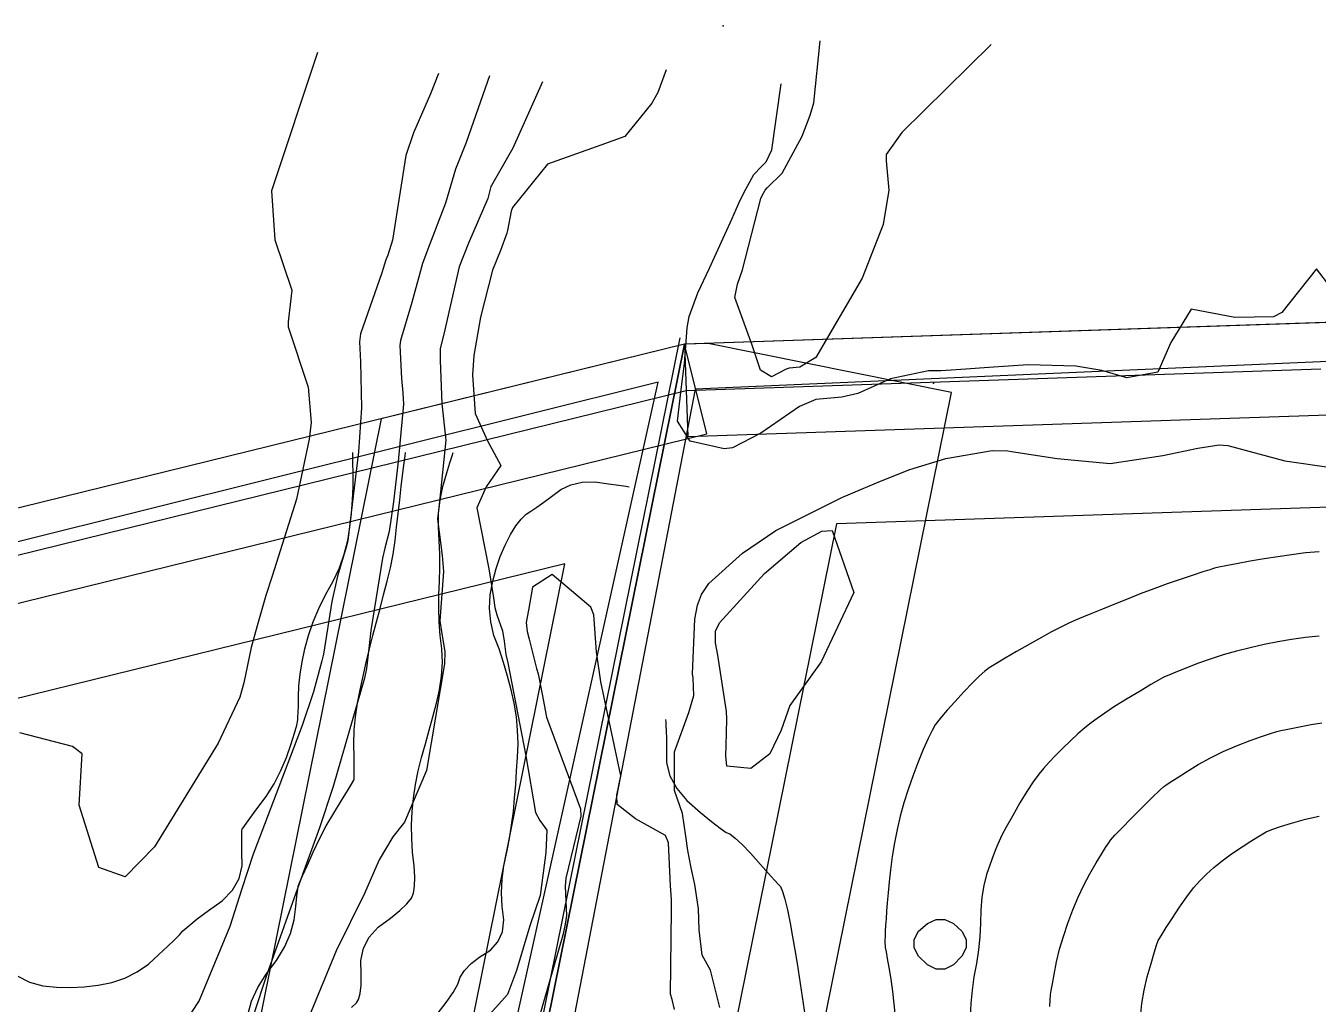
# Model space of a CAD drawing. Header units: feet. Extents: x 1308553 to 1309168, y 398316 to 398679.
# Drawn here: x 1308810.4 to 1308950.4, y 398573 to 398679 of the extents above; entities that cross this region are included whole.
import ezdxf

# ---------------------------------------------------------------- set-up
doc = ezdxf.new("R2010")
doc.units = ezdxf.units.FT
for name, color, linetype in [('C-DRNG-AREA', 150, 'CONTINUOUS'), ('C-PROP', 6, 'CONTINUOUS'), ('C-TOPO-MAJR', 32, 'CONTINUOUS'), ('C-TOPO-SPOT', 7, 'CONTINUOUS'), ('C-UTIL', 4, 'CONTINUOUS'), ('V-PROP-ESMT', 5, 'CONTINUOUS'), ('V-PROP-LINE', 7, 'CONTINUOUS')]:
    doc.layers.add(name, color=color, linetype=linetype)

msp = doc.modelspace()

# ---------------------------------------------------------------- linework, layer by layer
at = {"layer": 'C-DRNG-AREA'}
for points in [[(1308881.76, 398644.45), (1308849.91, 398486.82), (1308856.67, 398488.03), (1308867.89, 398489.84), (1308879.16, 398491.45), (1308890.45, 398492.87), (1308901.76, 398494.09), (1308913.1, 398495.12), (1308924.46, 398495.94), (1308935.82, 398496.57), (1309022.82, 398498.8), (1309019.31, 398649.1), (1308881.76, 398644.45)], [(1308666.49, 398591.52), (1308724.15, 398450.72), (1308736.02, 398455.33), (1308746.7, 398459.25), (1308757.45, 398462.99), (1308768.27, 398466.54), (1308779.15, 398469.9), (1308790.08, 398473.06), (1308801.06, 398476.04), (1308812.1, 398478.84), (1308823.19, 398481.43), (1308834.31, 398483.83), (1308845.47, 398486.03), (1308849.92, 398486.83), (1308881.77, 398644.46), (1308666.49, 398591.52)]]:
    msp.add_lwpolyline(points, close=True, dxfattribs=at)
at = {"layer": 'C-PROP'}
for points in [[(1308882.93, 398639.59), (1308854.02, 398489.67), (1308860.65, 398491.06), (1308871.57, 398493.23), (1308882.34, 398495.3), (1308892.83, 398497.27), (1308902.88, 398498.96), (1308912.58, 398500.09), (1308922.37, 398500.48), (1308932.63, 398500.42), (1309017.98, 398500.06), (1309015.95, 398645.4), (1308882.93, 398639.59)], [(1308670.34, 398588.33), (1308728, 398453.92), (1308739.64, 398458.78), (1308750, 398463.01), (1308760.21, 398467.16), (1308770.07, 398471.21), (1308779.33, 398474.9), (1308788.19, 398477.69), (1308797.56, 398479.62), (1308807.78, 398481.35), (1308818.5, 398483.17), (1308829.46, 398485.04), (1308840.55, 398486.88), (1308844.98, 398487.57), (1308878.93, 398640.35), (1308670.34, 398588.33)], [(1308898.24, 398625), (1308878.05, 398525.1), (1308896, 398525.56), (1309001.75, 398544.52), (1308999.79, 398628.43), (1308898.24, 398625)], [(1308682.01, 398574.74), (1308715.43, 398493.13), (1308780.67, 398504.85), (1308850.92, 398532.14), (1308868.81, 398620.68), (1308682.01, 398574.74)]]:
    msp.add_lwpolyline(points, close=True, dxfattribs=at)
for points in [[(1308775.31, 398613.18), (1308881.96, 398639.46), (1308950.7, 398641.79)], [(1308908.09, 398577.22), (1308907.12, 398578.15), (1308906.64, 398579.07), (1308906.64, 398579.97), (1308907.12, 398580.85), (1308908.09, 398581.71), (1308909.04, 398582.14), (1308909.99, 398582.14), (1308910.92, 398581.71), (1308911.84, 398580.85), (1308912.3, 398579.97), (1308912.3, 398579.07), (1308911.84, 398578.15), (1308910.92, 398577.22), (1308909.99, 398576.76), (1308909.04, 398576.76), (1308908.09, 398577.22)]]:
    msp.add_lwpolyline(points, dxfattribs=at)
at = {"layer": 'C-TOPO-MAJR'}
for points in [[(1308914.99, 398676.94), (1308905.32, 398667.41), (1308903.62, 398665), (1308903.62, 398664.31), (1308903.93, 398661.13), (1308903.31, 398657.43), (1308901.04, 398651.6), (1308896, 398643.01), (1308894.27, 398641.98), (1308893.13, 398641.86), (1308892.78, 398641.76), (1308891.2, 398640.92), (1308890.01, 398641.64), (1308889.1, 398644.35), (1308887.22, 398649.52), (1308887.52, 398650.98), (1308888.07, 398652.52), (1308890.06, 398660.23), (1308890.19, 398660.56), (1308890.51, 398661.15), (1308890.74, 398661.4), (1308892.36, 398662.98), (1308894.53, 398667.01), (1308895.38, 398669.28), (1308895.77, 398670.62), (1308896.47, 398677.32)], [(1308842.03, 398676.06), (1308837.02, 398661.06), (1308837.38, 398655.76), (1308839.23, 398650.33), (1308838.84, 398646.88), (1308838.85, 398646.35), (1308841, 398639.81), (1308841.33, 398635.97), (1308841.11, 398634.16), (1308839.74, 398627.66), (1308837.09, 398619.33), (1308836.41, 398617.25), (1308835.47, 398613.93), (1308834.82, 398611.59), (1308834.05, 398607.78), (1308833.61, 398606.21), (1308831.27, 398601.25), (1308824.36, 398590), (1308821.16, 398586.76), (1308818.34, 398587.77), (1308816.19, 398594.51), (1308816.51, 398600.09), (1308815.47, 398600.86), (1308809.76, 398602.36)], [(1308879.78, 398674.17), (1308878.88, 398671.73), (1308878.25, 398670.59), (1308875.3, 398666.95), (1308872.7, 398666.03), (1308866.94, 398663.98), (1308863.15, 398659.26), (1308862.99, 398658.88), (1308862.59, 398656.79), (1308862.53, 398656.49), (1308861.83, 398654.6), (1308860.97, 398652.49), (1308859.67, 398647.4), (1308858.97, 398643.25), (1308858.82, 398641.15), (1308859.1, 398636.95), (1308860.42, 398633.99), (1308861.88, 398631.32), (1308860.29, 398629), (1308859.29, 398626.74), (1308860.56, 398620.12), (1308861.08, 398616.99), (1308861.21, 398615.95), (1308861.43, 398615.14), (1308862.05, 398613.39), (1308862.23, 398612.27), (1308862.42, 398610.84), (1308862.62, 398609.93), (1308864.6, 398599.85), (1308865.65, 398593.71), (1308866.12, 398592.85), (1308866.85, 398591.8), (1308866.74, 398589.38), (1308866.3, 398585.81), (1308866.13, 398584.73), (1308865.01, 398581.43), (1308863.56, 398576.62), (1308862.59, 398573.99), (1308860.04, 398571.17)], [(1308855.13, 398673.8), (1308854.27, 398671.59), (1308852.43, 398667.35), (1308851.58, 398664.91), (1308850.14, 398655.72), (1308849.62, 398654.12), (1308849.42, 398653.59), (1308848.99, 398652.2), (1308846.68, 398645.58), (1308846.55, 398644.7), (1308846.67, 398642.56), (1308846.77, 398637.56), (1308846.46, 398632.81), (1308845.31, 398623.19), (1308845.16, 398622.57), (1308844.17, 398619.31), (1308843.58, 398616.57), (1308842.65, 398610.87), (1308842.5, 398610.15), (1308841.58, 398606.81), (1308840.37, 398603.14), (1308835.7, 398590.89), (1308835.06, 398589.21), (1308833.82, 398585.46), (1308832.5, 398581.37), (1308829.21, 398573.34), (1308827.61, 398570.92)], [(1308860.64, 398673.52), (1308859.68, 398670.75), (1308858.11, 398666.32), (1308856.98, 398663.42), (1308855.9, 398659.75), (1308853.97, 398654.76), (1308853.39, 398653.21), (1308852.25, 398648.97), (1308851.01, 398644.86), (1308850.94, 398644.33), (1308851.13, 398640.73), (1308851.27, 398639.19), (1308851.34, 398637.95), (1308850.74, 398631.74), (1308850.24, 398627.38), (1308849.78, 398624.17), (1308849.31, 398622.37), (1308849.04, 398621.29), (1308847.81, 398613.45), (1308847.56, 398611.48), (1308847.31, 398609.33), (1308847.11, 398608.27), (1308843.7, 398596.53), (1308842.23, 398592.05), (1308840.4, 398587.02), (1308836.52, 398576.19), (1308835.03, 398571.71)], [(1308866.4, 398672.89), (1308863.16, 398665.7), (1308860.86, 398661.66), (1308860.81, 398661.55), (1308860.46, 398660.23), (1308858.38, 398655.41), (1308857.36, 398652.83), (1308855.7, 398645.56), (1308855.34, 398644.14), (1308855.31, 398643.96), (1308855.3, 398642.73), (1308855.47, 398637.99), (1308855.92, 398634.07), (1308855.22, 398627.42), (1308855, 398625.51), (1308855.53, 398621.55), (1308855.68, 398619.83), (1308855.27, 398614.49), (1308855.45, 398613.35), (1308855.82, 398611.13), (1308855.76, 398609.82), (1308853.83, 398598.27), (1308851.43, 398592.66), (1308850.17, 398591.1), (1308848.69, 398588.61), (1308847.12, 398584.95), (1308844.04, 398578.73), (1308841.06, 398571.54)], [(1308951.8, 398650.61), (1308950.23, 398652.61), (1308946.5, 398647.91), (1308945.58, 398647.41), (1308941.41, 398647.35), (1308936.68, 398648.24), (1308934.45, 398644.64), (1308933.06, 398641.44), (1308929.71, 398640.81), (1308926.99, 398641.62), (1308924.18, 398642.07), (1308919.01, 398642.24), (1308914.75, 398641.93), (1308912.26, 398641.74), (1308910.11, 398641.6), (1308909.55, 398641.57), (1308908.21, 398641.57), (1308904.09, 398640.71), (1308900.57, 398639.12), (1308898.82, 398638.71), (1308896.01, 398638.47), (1308894.22, 398637.71), (1308890.06, 398634.82), (1308886.96, 398633.24), (1308886.06, 398633.12), (1308882.4, 398633.96), (1308881.03, 398636.12), (1308881.41, 398639.55), (1308881.77, 398642.36), (1308882.05, 398646.24), (1308882.27, 398647.47), (1308883.23, 398650.01), (1308884.5, 398652.7), (1308886.9, 398657.99), (1308887.68, 398659.74), (1308888.22, 398660.86), (1308889.3, 398662.83), (1308890.07, 398663.67), (1308890.62, 398664.21), (1308891.22, 398665.52), (1308892.26, 398672.65)], [(1308885.61, 398572.61), (1308884.61, 398576.64), (1308883.7, 398578.26), (1308883.37, 398581.01), (1308883.28, 398583.28), (1308882.88, 398585.92), (1308882.51, 398587.73), (1308882.12, 398589.61), (1308881.92, 398591.16), (1308881.55, 398593.61), (1308880.69, 398596.1), (1308880.69, 398600.29), (1308882.25, 398604.56), (1308882.8, 398606.39), (1308882.71, 398608.26), (1308882.66, 398608.74), (1308882.89, 398614.66), (1308883.2, 398616.17), (1308883.62, 398617.33), (1308884.4, 398618.53), (1308888.07, 398621.81), (1308891.66, 398624.29), (1308898.81, 398627.84), (1308900.97, 398628.76), (1308903.01, 398629.63), (1308906.2, 398630.88), (1308910.1, 398632.07), (1308915.11, 398632.95), (1308916.82, 398632.91), (1308917.22, 398632.85), (1308922.14, 398632.08), (1308927.91, 398631.53), (1308933.59, 398632.41), (1308937.38, 398633.21), (1308939.71, 398633.54), (1308940.64, 398633.5), (1308946.83, 398631.82), (1308952.33, 398631.02)], [(1308809.46, 398576.01), (1308810.82, 398575.35), (1308812.26, 398574.94), (1308813.75, 398574.8), (1308815.25, 398574.76), (1308816.74, 398574.84), (1308818.24, 398575.02), (1308819.73, 398575.31), (1308821.14, 398575.78), (1308822.46, 398576.45), (1308823.69, 398577.29), (1308824.83, 398578.33), (1308825.77, 398579.21), (1308826.52, 398579.92), (1308827.07, 398580.48), (1308827.42, 398580.89), (1308828.06, 398581.45), (1308828.99, 398582.19), (1308830.2, 398583.09), (1308831.69, 398584.15), (1308832.8, 398585.32), (1308833.53, 398586.59), (1308833.87, 398587.95), (1308833.83, 398589.42), (1308833.81, 398590.55), (1308833.81, 398591.34), (1308833.83, 398591.79), (1308833.87, 398591.9), (1308834.15, 398592.33), (1308834.67, 398593.06), (1308835.44, 398594.11), (1308836.44, 398595.46), (1308837.31, 398596.84), (1308838.05, 398598.26), (1308838.67, 398599.7), (1308839.15, 398601.16), (1308839.52, 398602.33), (1308839.76, 398603.2), (1308839.89, 398603.77), (1308839.9, 398604.05), (1308839.92, 398604.55), (1308839.94, 398605.28), (1308839.97, 398606.25), (1308840.01, 398607.44), (1308840.14, 398608.71), (1308840.35, 398610.04), (1308840.66, 398611.44), (1308841.05, 398612.9), (1308841.56, 398614.37), (1308842.17, 398615.84), (1308842.88, 398617.31), (1308843.71, 398618.78), (1308844.39, 398620.24), (1308844.92, 398621.71), (1308845.3, 398623.18), (1308845.53, 398624.65), (1308845.71, 398626.11), (1308845.82, 398627.58), (1308845.87, 398629.05), (1308845.87, 398630.52), (1308845.86, 398631.62), (1308845.86, 398632.35), (1308845.85, 398632.72)], [(1308834.45, 398571.82), (1308834.88, 398573.28), (1308835.55, 398574.75), (1308836.44, 398576.21), (1308837.57, 398577.68), (1308838.45, 398579.15), (1308839.1, 398580.61), (1308839.5, 398582.08), (1308839.67, 398583.55), (1308839.79, 398584.65), (1308839.87, 398585.38), (1308839.91, 398585.75), (1308839.91, 398585.75), (1308840.08, 398586.12), (1308840.4, 398586.85), (1308840.88, 398587.95), (1308841.53, 398589.42), (1308842.22, 398590.86), (1308842.97, 398592.28), (1308843.77, 398593.66), (1308844.62, 398595.02), (1308845.27, 398596.07), (1308845.71, 398596.8), (1308845.95, 398597.22), (1308845.98, 398597.33), (1308846, 398597.78), (1308846, 398598.57), (1308845.99, 398599.7), (1308845.96, 398601.16), (1308846, 398602.63), (1308846.13, 398604.1), (1308846.34, 398605.57), (1308846.64, 398607.03), (1308846.95, 398608.5), (1308847.29, 398609.97), (1308847.64, 398611.44), (1308848.02, 398612.9), (1308848.4, 398614.37), (1308848.79, 398615.84), (1308849.18, 398617.31), (1308849.58, 398618.78), (1308849.92, 398620.24), (1308850.2, 398621.71), (1308850.42, 398623.18), (1308850.58, 398624.65), (1308850.75, 398626.11), (1308850.92, 398627.58), (1308851.09, 398629.05), (1308851.27, 398630.52), (1308851.41, 398631.62), (1308851.5, 398632.35), (1308851.54, 398632.72)], [(1308845.69, 398572.58), (1308846.24, 398573.12), (1308846.47, 398573.48), (1308846.64, 398574.11), (1308846.73, 398575.02), (1308846.75, 398576.21), (1308846.7, 398577.68), (1308846.99, 398579.02), (1308847.63, 398580.23), (1308848.6, 398581.31), (1308849.91, 398582.26), (1308850.95, 398583.1), (1308851.71, 398583.83), (1308852.2, 398584.46), (1308852.42, 398584.97), (1308852.54, 398585.73), (1308852.56, 398586.72), (1308852.49, 398587.95), (1308852.31, 398589.42), (1308852.22, 398590.89), (1308852.21, 398592.36), (1308852.27, 398593.82), (1308852.42, 398595.29), (1308852.64, 398596.76), (1308852.92, 398598.23), (1308853.28, 398599.7), (1308853.72, 398601.16), (1308854.13, 398602.63), (1308854.52, 398604.1), (1308854.89, 398605.57), (1308855.23, 398607.03), (1308855.45, 398608.5), (1308855.54, 398609.97), (1308855.49, 398611.44), (1308855.32, 398612.9), (1308855.2, 398614.37), (1308855.15, 398615.84), (1308855.17, 398617.31), (1308855.25, 398618.78), (1308855.28, 398620.24), (1308855.27, 398621.71), (1308855.21, 398623.18), (1308855.11, 398624.65), (1308855.14, 398626.11), (1308855.3, 398627.58), (1308855.61, 398629.05), (1308856.04, 398630.52), (1308856.37, 398631.62), (1308856.59, 398632.35), (1308856.7, 398632.72)], [(1308854.97, 398571.87), (1308855.96, 398573.13), (1308856.71, 398574.21), (1308857.21, 398575.13), (1308857.47, 398575.88), (1308857.95, 398576.62), (1308858.66, 398577.35), (1308859.59, 398578.08), (1308860.75, 398578.8), (1308861.57, 398579.71), (1308862.06, 398580.8), (1308862.21, 398582.08), (1308862.02, 398583.55), (1308861.96, 398585.02), (1308862.03, 398586.49), (1308862.22, 398587.95), (1308862.54, 398589.42), (1308862.82, 398590.89), (1308863.05, 398592.36), (1308863.24, 398593.82), (1308863.37, 398595.29), (1308863.49, 398596.76), (1308863.59, 398598.23), (1308863.68, 398599.7), (1308863.74, 398601.16), (1308863.7, 398602.63), (1308863.57, 398604.1), (1308863.33, 398605.57), (1308863, 398607.03), (1308862.61, 398608.5), (1308862.17, 398609.97), (1308861.68, 398611.44), (1308861.13, 398612.9), (1308860.78, 398614.37), (1308860.65, 398615.84), (1308860.73, 398617.31), (1308861.01, 398618.78), (1308861.37, 398620.16), (1308861.82, 398621.47), (1308862.34, 398622.69), (1308862.94, 398623.84), (1308863.52, 398624.78), (1308864.08, 398625.51), (1308864.62, 398626.04), (1308865.14, 398626.36), (1308865.77, 398626.79), (1308866.52, 398627.33), (1308867.38, 398627.97), (1308868.36, 398628.72), (1308869.46, 398629.24), (1308870.69, 398629.51), (1308872.06, 398629.54), (1308873.55, 398629.33), (1308874.67, 398629.18), (1308875.42, 398629.08), (1308875.79, 398629.02)], [(1308896.65, 398624.21), (1308897.76, 398624.29), (1308900.12, 398617.56), (1308896.57, 398610.06), (1308893.18, 398605.33), (1308892.24, 398602.66), (1308891.03, 398600.08), (1308888.95, 398598.5), (1308886.36, 398598.73), (1308886.25, 398599.85), (1308886.28, 398600.95), (1308886.36, 398603.85), (1308886.33, 398604.68), (1308885.4, 398610.76), (1308885.13, 398612.1), (1308885.15, 398613.37), (1308885.55, 398614.28), (1308890.46, 398619.6), (1308894.39, 398622.96), (1308896.65, 398624.21)], [(1308950.53, 398621.98), (1308949.04, 398621.84), (1308947.55, 398621.65), (1308946.05, 398621.44), (1308944.56, 398621.21), (1308943.07, 398620.95), (1308941.58, 398620.67), (1308940.44, 398620.45), (1308939.65, 398620.29), (1308939.2, 398620.2), (1308939.1, 398620.17), (1308938.68, 398620.03), (1308937.94, 398619.79), (1308936.87, 398619.44), (1308935.47, 398618.98), (1308934.06, 398618.49), (1308932.62, 398617.96), (1308931.15, 398617.4), (1308929.66, 398616.8), (1308928.3, 398616.25), (1308927.07, 398615.75), (1308925.97, 398615.31), (1308925.01, 398614.91), (1308924.15, 398614.55), (1308923.41, 398614.22), (1308922.77, 398613.92), (1308922.25, 398613.66), (1308921.48, 398613.25), (1308920.47, 398612.69), (1308919.22, 398611.99), (1308917.73, 398611.15), (1308916.5, 398610.43), (1308915.52, 398609.84), (1308914.79, 398609.38), (1308914.31, 398609.04), (1308913.7, 398608.5), (1308912.96, 398607.78), (1308912.08, 398606.85), (1308911.06, 398605.73), (1308910.24, 398604.81), (1308909.61, 398604.09), (1308909.17, 398603.56), (1308908.93, 398603.23), (1308908.59, 398602.62), (1308908.17, 398601.73), (1308907.65, 398600.56), (1308907.05, 398599.11), (1308906.5, 398597.66), (1308906, 398596.21), (1308905.55, 398594.76), (1308905.15, 398593.32), (1308904.81, 398591.87), (1308904.52, 398590.42), (1308904.29, 398588.97), (1308904.1, 398587.52), (1308903.95, 398586.2), (1308903.83, 398585.01), (1308903.73, 398583.95), (1308903.67, 398583.03), (1308903.61, 398582.2), (1308903.57, 398581.48), (1308903.53, 398580.85), (1308903.5, 398580.33), (1308903.48, 398579.9), (1308903.48, 398579.54), (1308903.5, 398579.27), (1308903.53, 398579.09), (1308903.61, 398578.63), (1308903.73, 398577.91), (1308903.91, 398576.92), (1308904.13, 398575.65), (1308904.32, 398574.34), (1308904.47, 398572.98), (1308904.6, 398571.58)], [(1308879.71, 398591.23), (1308876.45, 398593.05), (1308874.47, 398594.59), (1308874.43, 398595.61), (1308874.89, 398597.68), (1308872.7, 398607.88), (1308872.24, 398611.13), (1308871.96, 398615.15), (1308871.63, 398615.97), (1308867.45, 398619.5), (1308865.31, 398618.12), (1308864.88, 398615.66), (1308864.63, 398614.31), (1308864.73, 398613.33), (1308864.94, 398612.49), (1308865.75, 398609.34), (1308865.92, 398608.76), (1308866.36, 398606.54), (1308866.83, 398604.04), (1308870.5, 398594.11), (1308870.53, 398593.32), (1308868.91, 398586.62), (1308868.83, 398585.7), (1308869, 398582.57), (1308868.86, 398581.62), (1308868.58, 398580.45), (1308865.95, 398571.29)], [(1308950.53, 398612.84), (1308949.04, 398612.68), (1308947.55, 398612.46), (1308946.05, 398612.21), (1308944.56, 398611.91), (1308943.07, 398611.58), (1308941.58, 398611.21), (1308940.13, 398610.8), (1308938.72, 398610.35), (1308937.35, 398609.86), (1308936.02, 398609.33), (1308934.99, 398608.91), (1308934.24, 398608.61), (1308933.79, 398608.42), (1308933.63, 398608.34), (1308933.13, 398608.06), (1308932.31, 398607.58), (1308931.15, 398606.88), (1308929.66, 398605.99), (1308928.38, 398605.19), (1308927.32, 398604.5), (1308926.47, 398603.92), (1308925.84, 398603.45), (1308925.15, 398602.88), (1308924.4, 398602.23), (1308923.6, 398601.49), (1308922.74, 398600.67), (1308921.97, 398599.89), (1308921.28, 398599.17), (1308920.67, 398598.49), (1308920.15, 398597.87), (1308919.55, 398597.04), (1308918.88, 398596.01), (1308918.12, 398594.76), (1308917.3, 398593.32), (1308916.64, 398592.14), (1308916.16, 398591.25), (1308915.85, 398590.63), (1308915.71, 398590.3), (1308915.5, 398589.77), (1308915.23, 398589.04), (1308914.89, 398588.12), (1308914.49, 398587.01), (1308914.19, 398585.82), (1308913.98, 398584.54), (1308913.87, 398583.17), (1308913.85, 398581.72), (1308913.77, 398580.27), (1308913.62, 398578.83), (1308913.41, 398577.38), (1308913.13, 398575.93), (1308912.93, 398574.48), (1308912.79, 398573.03), (1308912.73, 398571.58)], [(1308879.72, 398603.79), (1308879.73, 398603.72), (1308879.74, 398603.59), (1308879.75, 398603.39), (1308879.77, 398603.13), (1308879.79, 398602.57), (1308879.81, 398601.71), (1308879.82, 398600.56), (1308879.83, 398599.11), (1308880.2, 398597.7), (1308880.94, 398596.34), (1308882.04, 398595.02), (1308883.5, 398593.74), (1308884.69, 398592.74), (1308885.63, 398592.01), (1308886.3, 398591.57), (1308886.7, 398591.4), (1308887.28, 398590.96), (1308888.03, 398590.27), (1308888.94, 398589.31), (1308890.02, 398588.08), (1308890.89, 398587.11), (1308891.54, 398586.39), (1308891.97, 398585.91), (1308892.18, 398585.69), (1308892.41, 398585.15), (1308892.66, 398584.32), (1308892.92, 398583.17), (1308893.21, 398581.72), (1308893.48, 398580.27), (1308893.73, 398578.83), (1308893.98, 398577.38), (1308894.2, 398575.93), (1308894.43, 398574.48), (1308894.65, 398573.03), (1308894.86, 398571.58)], [(1308921.35, 398572.69), (1308921.39, 398573.47), (1308921.42, 398573.91), (1308921.43, 398574.02), (1308921.51, 398574.43), (1308921.64, 398575.16), (1308921.84, 398576.19), (1308922.09, 398577.53), (1308922.42, 398578.9), (1308922.82, 398580.3), (1308923.29, 398581.72), (1308923.84, 398583.17), (1308924.42, 398584.55), (1308925.04, 398585.86), (1308925.69, 398587.09), (1308926.39, 398588.26), (1308926.96, 398589.21), (1308927.4, 398589.93), (1308927.73, 398590.43), (1308927.93, 398590.72), (1308928.41, 398591.25), (1308929.15, 398592.04), (1308930.17, 398593.08), (1308931.46, 398594.37), (1308932.47, 398595.38), (1308933.22, 398596.1), (1308933.7, 398596.54), (1308933.92, 398596.7), (1308934.4, 398597.02), (1308935.14, 398597.49), (1308936.15, 398598.12), (1308937.43, 398598.91), (1308938.76, 398599.64), (1308940.15, 398600.32), (1308941.58, 398600.95), (1308943.07, 398601.52), (1308944.3, 398601.97), (1308945.25, 398602.3), (1308945.94, 398602.51), (1308946.37, 398602.6), (1308946.95, 398602.72), (1308947.7, 398602.87), (1308948.6, 398603.05), (1308949.67, 398603.26), (1308950.84, 398603.44)], [(1308931.17, 398571.58), (1308931.33, 398573.03), (1308931.57, 398574.48), (1308931.9, 398575.93), (1308932.32, 398577.38), (1308932.66, 398578.51), (1308932.93, 398579.34), (1308933.11, 398579.86), (1308933.22, 398580.06), (1308933.51, 398580.53), (1308933.97, 398581.25), (1308934.6, 398582.24), (1308935.41, 398583.48), (1308936.19, 398584.58), (1308936.93, 398585.55), (1308937.65, 398586.37), (1308938.33, 398587.05), (1308939.12, 398587.76), (1308940.03, 398588.48), (1308941.05, 398589.23), (1308942.19, 398589.99), (1308943.13, 398590.62), (1308943.88, 398591.09), (1308944.43, 398591.43), (1308944.78, 398591.62), (1308945.42, 398591.88), (1308946.34, 398592.19), (1308947.55, 398592.56), (1308949.04, 398593), (1308950.53, 398593.34)], [(1308880.7, 398572.38), (1308880.43, 398573.48), (1308880.27, 398574.03), (1308880.38, 398583.11), (1308880.36, 398584.3), (1308880.27, 398585.78), (1308880.05, 398590.45), (1308879.71, 398591.23)]]:
    msp.add_lwpolyline(points, dxfattribs=at)
at = {"layer": 'C-TOPO-SPOT'}
for p in [(1308885.97, 398678.95), (1308908.75, 398640.24)]:
    msp.add_point(p, dxfattribs=at)
at = {"layer": 'C-UTIL'}
msp.add_lwpolyline([(1308849.21, 398486.35), (1308881.29, 398645.16)], dxfattribs=at)
at = {"layer": 'V-PROP-ESMT'}
for points in [[(1309100.66, 398651.86), (1308881.79, 398644.46), (1308882.13, 398634.46), (1309100.99, 398641.86), (1309100.66, 398651.86)], [(1308881.79, 398644.46), (1308666.52, 398591.53), (1308668.91, 398581.82), (1308884.18, 398634.75), (1308881.79, 398644.46)], [(1308819.8, 398492.3), (1308848.31, 398486.54), (1308856.68, 398488.04), (1308867.9, 398489.85), (1308879.17, 398491.46), (1308880.89, 398491.67), (1308910.7, 398639.22), (1308884.34, 398644.54), (1308881.79, 398644.46), (1308848.91, 398636.38), (1308819.8, 398492.3)]]:
    msp.add_lwpolyline(points, close=True, dxfattribs=at)
at = {"layer": 'V-PROP-LINE'}
msp.add_lwpolyline([(1309100.66, 398651.86), (1308881.79, 398644.46), (1308666.52, 398591.53)], dxfattribs=at)
for points in [[(1308881.76, 398644.45), (1308849.91, 398486.82), (1308856.67, 398488.03), (1308867.89, 398489.84), (1308879.16, 398491.45), (1308890.45, 398492.87), (1308901.76, 398494.09), (1308913.1, 398495.12), (1308924.46, 398495.94), (1308935.82, 398496.57), (1309022.82, 398498.8), (1309019.31, 398649.1), (1308881.76, 398644.45)], [(1308666.49, 398591.52), (1308724.15, 398450.72), (1308736.02, 398455.33), (1308746.7, 398459.25), (1308757.45, 398462.99), (1308768.27, 398466.54), (1308779.15, 398469.9), (1308790.08, 398473.06), (1308801.06, 398476.04), (1308812.1, 398478.84), (1308823.19, 398481.43), (1308834.31, 398483.83), (1308845.47, 398486.03), (1308849.92, 398486.83), (1308881.77, 398644.46), (1308666.49, 398591.52)]]:
    msp.add_lwpolyline(points, close=True, dxfattribs=at)

doc.saveas('drawing.dxf')
